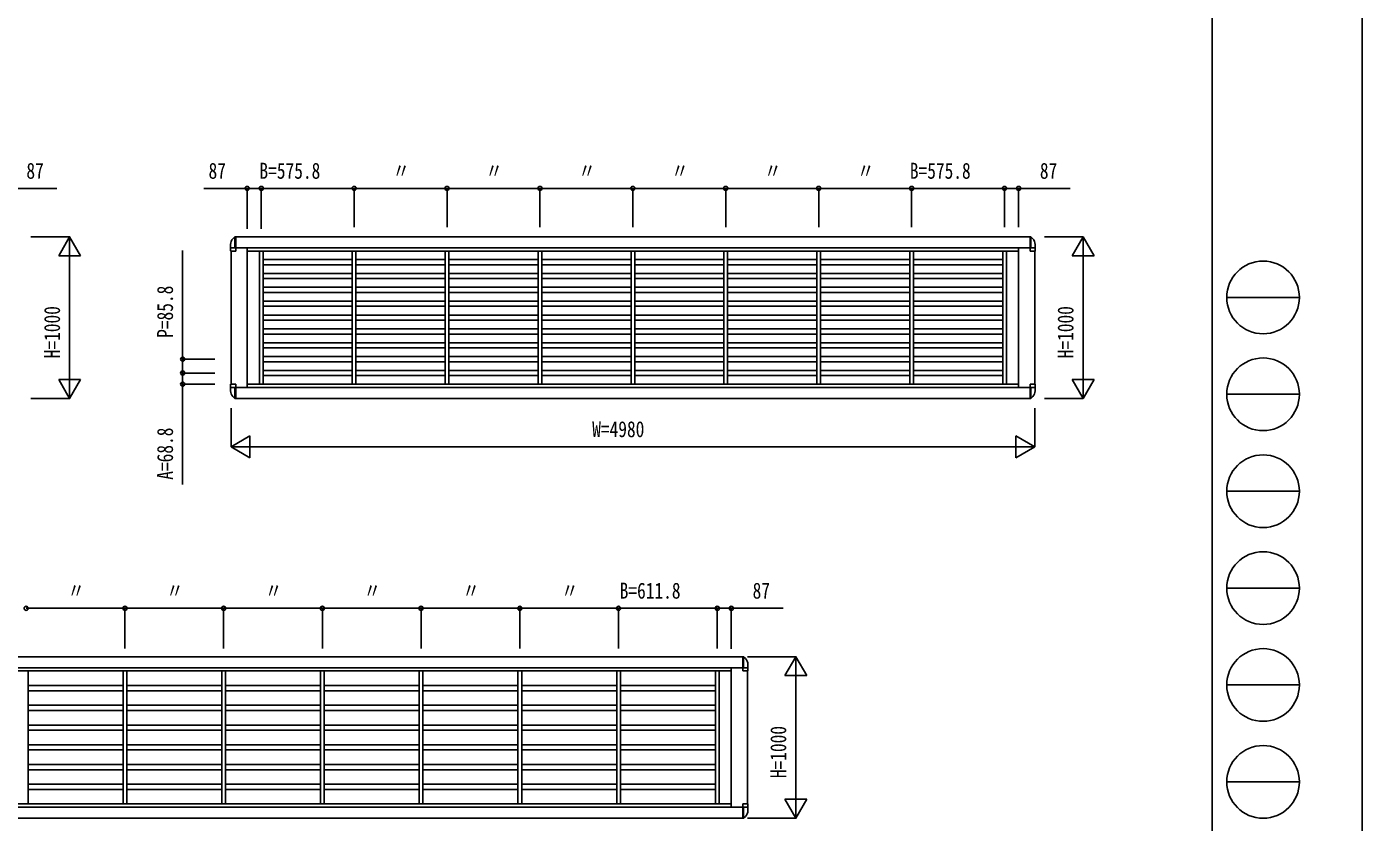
# Model space of a CAD drawing. Units: millimetres, scale not verified. Extents: x -12615 to 12615, y -8910 to 8910.
# Drawn here: x 4339 to 12615, y -5200 to -274 of the extents above; entities that cross this region are included whole.
import ezdxf
from ezdxf.enums import TextEntityAlignment as Align

# ---------------------------------------------------------------- set-up
doc = ezdxf.new("R2010")
doc.units = ezdxf.units.MM
doc.header["$LTSCALE"] = 30
for name, color, linetype in [('0-2_YKK_A1', 4, 'Continuous'), ('0-3_YKK_D', 6, 'Continuous'), ('0-4_YKK_ZWAK', 7, 'Continuous')]:
    doc.layers.add(name, color=color, linetype=linetype)
doc.styles.add('ＭＳ ゴシック', font='')
doc.styles.get('ＭＳ ゴシック').set_extended_font_data('MS Gothic')

msp = doc.modelspace()

# ---------------------------------------------------------------- linework, layer by layer
at = {"layer": '0-2_YKK_A1'}
for p, q in [((5602.56, -1621.91), (5602.56, -1662)), ((5604.56, -1643), (5634.06, -1643)), ((10587.56, -1643), (5615.06, -1643)), ((5629.06, -1574.7), (5617.2, -1586.56)), ((5634.06, -1574.7), (5629.06, -1574.7)), ((5629.06, -1574.7), (5629.06, -1643)), ((5634.06, -1663), (5634.06, -1574.7)), ((10561.36, -1575), (5634.06, -1575)), ((5705.06, -1643), (5705.06, -2507)), ((10485.06, -1643), (10485.06, -2505)), ((10556.06, -1574.7), (10561.06, -1574.7)), ((10556.06, -1663), (10556.06, -1574.7)), ((10585.56, -1643), (10556.06, -1643)), ((10561.06, -1574.7), (10561.06, -1643)), ((10561.06, -1574.7), (10572.91, -1586.56)), ((10587.56, -1621.91), (10587.56, -1662)), ((5603.56, -1663), (5634.06, -1663)), ((5605.06, -1663), (5605.06, -2487)), ((5705.06, -1663), (10485.06, -1663)), ((5780.56, -1663), (5780.56, -2487)), ((5803.56, -1663), (5803.56, -2487)), ((5803.56, -1715.8), (6356.31, -1715.8)), ((6356.31, -1663), (6356.31, -2487)), ((6379.31, -1663), (6379.31, -2487)), ((6379.31, -1715.8), (6932.06, -1715.8)), ((6932.06, -1663), (6932.06, -2487)), ((6955.06, -1663), (6955.06, -2487)), ((6955.06, -1715.8), (7507.81, -1715.8)), ((7507.81, -1663), (7507.81, -2487)), ((7530.81, -1663), (7530.81, -2487)), ((7530.81, -1715.8), (8083.56, -1715.8)), ((8083.56, -1663), (8083.56, -2487)), ((8106.56, -1663), (8106.56, -2487)), ((8106.56, -1715.8), (8659.31, -1715.8)), ((8659.31, -1663), (8659.31, -2487)), ((8682.31, -1663), (8682.31, -2487)), ((8682.31, -1715.8), (9235.06, -1715.8)), ((9235.06, -1663), (9235.06, -2487)), ((9258.06, -1663), (9258.06, -2487)), ((9258.06, -1715.8), (9810.81, -1715.8)), ((9810.81, -1663), (9810.81, -2487)), ((9833.81, -1663), (9833.81, -2487)), ((9833.81, -1715.8), (10386.56, -1715.8)), ((10386.56, -1663), (10386.56, -2487)), ((10409.56, -1663), (10409.56, -2487)), ((10556.06, -1663), (10586.56, -1663)), ((10586.56, -1663), (10556.06, -1663)), ((10585.06, -1663), (10585.06, -2487)), ((5803.56, -1747.8), (6356.31, -1747.8)), ((5803.56, -1801.6), (6356.31, -1801.6)), ((6379.31, -1747.8), (6932.06, -1747.8)), ((6379.31, -1801.6), (6932.06, -1801.6)), ((6955.06, -1747.8), (7507.81, -1747.8)), ((6955.06, -1801.6), (7507.81, -1801.6)), ((7530.81, -1747.8), (8083.56, -1747.8)), ((7530.81, -1801.6), (8083.56, -1801.6)), ((8106.56, -1747.8), (8659.31, -1747.8)), ((8106.56, -1801.6), (8659.31, -1801.6)), ((8682.31, -1747.8), (9235.06, -1747.8)), ((8682.31, -1801.6), (9235.06, -1801.6)), ((9258.06, -1747.8), (9810.81, -1747.8)), ((9258.06, -1801.6), (9810.81, -1801.6)), ((9833.81, -1747.8), (10386.56, -1747.8)), ((9833.81, -1801.6), (10386.56, -1801.6)), ((5803.56, -1833.6), (6356.31, -1833.6)), ((5803.56, -1887.4), (6356.31, -1887.4)), ((6379.31, -1833.6), (6932.06, -1833.6)), ((6379.31, -1887.4), (6932.06, -1887.4)), ((6955.06, -1833.6), (7507.81, -1833.6)), ((6955.06, -1887.4), (7507.81, -1887.4)), ((7530.81, -1833.6), (8083.56, -1833.6)), ((7530.81, -1887.4), (8083.56, -1887.4)), ((8106.56, -1833.6), (8659.31, -1833.6)), ((8106.56, -1887.4), (8659.31, -1887.4)), ((8682.31, -1833.6), (9235.06, -1833.6)), ((8682.31, -1887.4), (9235.06, -1887.4)), ((9258.06, -1833.6), (9810.81, -1833.6)), ((9258.06, -1887.4), (9810.81, -1887.4)), ((9833.81, -1833.6), (10386.56, -1833.6)), ((9833.81, -1887.4), (10386.56, -1887.4)), ((5803.56, -1919.4), (6356.31, -1919.4)), ((5803.56, -1973.2), (6356.31, -1973.2)), ((6379.31, -1919.4), (6932.06, -1919.4)), ((6379.31, -1973.2), (6932.06, -1973.2)), ((6955.06, -1919.4), (7507.81, -1919.4)), ((6955.06, -1973.2), (7507.81, -1973.2)), ((7530.81, -1919.4), (8083.56, -1919.4)), ((7530.81, -1973.2), (8083.56, -1973.2)), ((8106.56, -1919.4), (8659.31, -1919.4)), ((8106.56, -1973.2), (8659.31, -1973.2)), ((8682.31, -1919.4), (9235.06, -1919.4)), ((8682.31, -1973.2), (9235.06, -1973.2)), ((9258.06, -1919.4), (9810.81, -1919.4)), ((9258.06, -1973.2), (9810.81, -1973.2)), ((9833.81, -1919.4), (10386.56, -1919.4)), ((9833.81, -1973.2), (10386.56, -1973.2)), ((5803.56, -2005.2), (6356.31, -2005.2)), ((5803.56, -2059), (6356.31, -2059)), ((6379.31, -2005.2), (6932.06, -2005.2)), ((6379.31, -2059), (6932.06, -2059)), ((6955.06, -2005.2), (7507.81, -2005.2)), ((6955.06, -2059), (7507.81, -2059)), ((7530.81, -2005.2), (8083.56, -2005.2)), ((7530.81, -2059), (8083.56, -2059)), ((8106.56, -2005.2), (8659.31, -2005.2)), ((8106.56, -2059), (8659.31, -2059)), ((8682.31, -2005.2), (9235.06, -2005.2)), ((8682.31, -2059), (9235.06, -2059)), ((9258.06, -2005.2), (9810.81, -2005.2)), ((9258.06, -2059), (9810.81, -2059)), ((9833.81, -2005.2), (10386.56, -2005.2)), ((9833.81, -2059), (10386.56, -2059)), ((5803.56, -2091), (6356.31, -2091)), ((5803.56, -2144.8), (6356.31, -2144.8)), ((6379.31, -2091), (6932.06, -2091)), ((6379.31, -2144.8), (6932.06, -2144.8)), ((6955.06, -2091), (7507.81, -2091)), ((6955.06, -2144.8), (7507.81, -2144.8)), ((7530.81, -2091), (8083.56, -2091)), ((7530.81, -2144.8), (8083.56, -2144.8)), ((8106.56, -2091), (8659.31, -2091)), ((8106.56, -2144.8), (8659.31, -2144.8)), ((8682.31, -2091), (9235.06, -2091)), ((8682.31, -2144.8), (9235.06, -2144.8)), ((9258.06, -2091), (9810.81, -2091)), ((9258.06, -2144.8), (9810.81, -2144.8)), ((9833.81, -2091), (10386.56, -2091)), ((9833.81, -2144.8), (10386.56, -2144.8)), ((5803.56, -2176.8), (6356.31, -2176.8)), ((5803.56, -2230.6), (6356.31, -2230.6)), ((6379.31, -2176.8), (6932.06, -2176.8)), ((6379.31, -2230.6), (6932.06, -2230.6)), ((6955.06, -2176.8), (7507.81, -2176.8)), ((6955.06, -2230.6), (7507.81, -2230.6)), ((7530.81, -2176.8), (8083.56, -2176.8)), ((7530.81, -2230.6), (8083.56, -2230.6)), ((8106.56, -2176.8), (8659.31, -2176.8)), ((8106.56, -2230.6), (8659.31, -2230.6)), ((8682.31, -2176.8), (9235.06, -2176.8)), ((8682.31, -2230.6), (9235.06, -2230.6)), ((9258.06, -2176.8), (9810.81, -2176.8)), ((9258.06, -2230.6), (9810.81, -2230.6)), ((9833.81, -2176.8), (10386.56, -2176.8)), ((9833.81, -2230.6), (10386.56, -2230.6)), ((5803.56, -2262.6), (6356.31, -2262.6)), ((5803.56, -2316.4), (6356.31, -2316.4)), ((6379.31, -2262.6), (6932.06, -2262.6)), ((6379.31, -2316.4), (6932.06, -2316.4)), ((6955.06, -2262.6), (7507.81, -2262.6)), ((6955.06, -2316.4), (7507.81, -2316.4)), ((7530.81, -2262.6), (8083.56, -2262.6)), ((7530.81, -2316.4), (8083.56, -2316.4)), ((8106.56, -2262.6), (8659.31, -2262.6)), ((8106.56, -2316.4), (8659.31, -2316.4)), ((8682.31, -2262.6), (9235.06, -2262.6)), ((8682.31, -2316.4), (9235.06, -2316.4)), ((9258.06, -2262.6), (9810.81, -2262.6)), ((9258.06, -2316.4), (9810.81, -2316.4)), ((9833.81, -2262.6), (10386.56, -2262.6)), ((9833.81, -2316.4), (10386.56, -2316.4)), ((5803.56, -2348.4), (6356.31, -2348.4)), ((6379.31, -2348.4), (6932.06, -2348.4)), ((6955.06, -2348.4), (7507.81, -2348.4)), ((7530.81, -2348.4), (8083.56, -2348.4)), ((8106.56, -2348.4), (8659.31, -2348.4)), ((8682.31, -2348.4), (9235.06, -2348.4)), ((9258.06, -2348.4), (9810.81, -2348.4)), ((9833.81, -2348.4), (10386.56, -2348.4)), ((5803.56, -2402.2), (6356.31, -2402.2)), ((5803.56, -2434.2), (6356.31, -2434.2)), ((6379.31, -2402.2), (6932.06, -2402.2)), ((6379.31, -2434.2), (6932.06, -2434.2)), ((6955.06, -2402.2), (7507.81, -2402.2)), ((6955.06, -2434.2), (7507.81, -2434.2)), ((7530.81, -2402.2), (8083.56, -2402.2)), ((7530.81, -2434.2), (8083.56, -2434.2)), ((8106.56, -2402.2), (8659.31, -2402.2)), ((8106.56, -2434.2), (8659.31, -2434.2)), ((8682.31, -2402.2), (9235.06, -2402.2)), ((8682.31, -2434.2), (9235.06, -2434.2)), ((9258.06, -2402.2), (9810.81, -2402.2)), ((9258.06, -2434.2), (9810.81, -2434.2)), ((9833.81, -2402.2), (10386.56, -2402.2)), ((9833.81, -2434.2), (10386.56, -2434.2)), ((5602.56, -2528.09), (5602.56, -2488)), ((5603.56, -2487), (5634.06, -2487)), ((5604.56, -2507), (5634.06, -2507)), ((10587.56, -2507), (5615.06, -2507)), ((5629.06, -2575.3), (5617.2, -2563.44)), ((5629.06, -2575.3), (5629.06, -2507)), ((5634.06, -2487), (5634.06, -2575.3)), ((5705.06, -2487), (10485.06, -2487)), ((10556.06, -2487), (10586.56, -2487)), ((10586.56, -2487), (10556.06, -2487)), ((10556.06, -2487), (10556.06, -2575.3)), ((10585.56, -2507), (10556.06, -2507)), ((10561.06, -2575.3), (10561.06, -2507)), ((10561.06, -2575.3), (10572.91, -2563.44)), ((10587.56, -2528.09), (10587.56, -2488)), ((5634.06, -2575.3), (5629.06, -2575.3)), ((10561.36, -2575), (5634.06, -2575)), ((10556.06, -2575.3), (10561.06, -2575.3)), ((8776.06, -4175), (2954.06, -4175)), ((8776.06, -4174.7), (8781.06, -4174.7)), ((8776.06, -4263), (8776.06, -4174.7)), ((8781.06, -4174.7), (8781.06, -4243)), ((8781.06, -4174.7), (8792.91, -4186.56)), ((8776.06, -4243), (2935.06, -4243)), ((3025.06, -4263), (8705.06, -4263)), ((4347.11, -4263), (4347.11, -5087)), ((4935.89, -4263), (4935.89, -5087)), ((4958.89, -4263), (4958.89, -5087)), ((5547.67, -4263), (5547.67, -5087)), ((5570.67, -4263), (5570.67, -5087)), ((6159.45, -4263), (6159.45, -5087)), ((6182.45, -4263), (6182.45, -5087)), ((6771.23, -4263), (6771.23, -5087)), ((6794.23, -4263), (6794.23, -5087)), ((7383, -4263), (7383, -5087)), ((7406, -4263), (7406, -5087)), ((7994.78, -4263), (7994.78, -5087)), ((8017.78, -4263), (8017.78, -5087)), ((8606.56, -4263), (8606.56, -5087)), ((8629.56, -4263), (8629.56, -5087)), ((8705.06, -4243), (8705.06, -5105)), ((8805.56, -4243), (8776.06, -4243)), ((8806.56, -4263), (8776.06, -4263)), ((8805.06, -4263), (8805.06, -5087)), ((8807.56, -4221.91), (8807.56, -4262)), ((4347.11, -4353.25), (4935.89, -4353.25)), ((4347.11, -4385.25), (4935.89, -4385.25)), ((4958.89, -4353.25), (5547.67, -4353.25)), ((4958.89, -4385.25), (5547.67, -4385.25)), ((5570.67, -4353.25), (6159.45, -4353.25)), ((5570.67, -4385.25), (6159.45, -4385.25)), ((6182.45, -4353.25), (6771.23, -4353.25)), ((6182.45, -4385.25), (6771.23, -4385.25)), ((6794.23, -4353.25), (7383, -4353.25)), ((6794.23, -4385.25), (7383, -4385.25)), ((7406, -4353.25), (7994.78, -4353.25)), ((7406, -4385.25), (7994.78, -4385.25)), ((8017.78, -4353.25), (8606.56, -4353.25)), ((8017.78, -4385.25), (8606.56, -4385.25)), ((4347.11, -4475.55), (4935.89, -4475.55)), ((4347.11, -4507.55), (4935.89, -4507.55)), ((4958.89, -4475.55), (5547.67, -4475.55)), ((4958.89, -4507.55), (5547.67, -4507.55)), ((5570.67, -4475.55), (6159.45, -4475.55)), ((5570.67, -4507.55), (6159.45, -4507.55)), ((6182.45, -4475.55), (6771.23, -4475.55)), ((6182.45, -4507.55), (6771.23, -4507.55)), ((6794.23, -4475.55), (7383, -4475.55)), ((6794.23, -4507.55), (7383, -4507.55)), ((7406, -4475.55), (7994.78, -4475.55)), ((7406, -4507.55), (7994.78, -4507.55)), ((8017.78, -4475.55), (8606.56, -4475.55)), ((8017.78, -4507.55), (8606.56, -4507.55)), ((4347.11, -4597.85), (4935.89, -4597.85)), ((4347.11, -4629.85), (4935.89, -4629.85)), ((4958.89, -4597.85), (5547.67, -4597.85)), ((4958.89, -4629.85), (5547.67, -4629.85)), ((5570.67, -4597.85), (6159.45, -4597.85)), ((5570.67, -4629.85), (6159.45, -4629.85)), ((6182.45, -4597.85), (6771.23, -4597.85)), ((6182.45, -4629.85), (6771.23, -4629.85)), ((6794.23, -4597.85), (7383, -4597.85)), ((6794.23, -4629.85), (7383, -4629.85)), ((7406, -4597.85), (7994.78, -4597.85)), ((7406, -4629.85), (7994.78, -4629.85)), ((8017.78, -4597.85), (8606.56, -4597.85)), ((8017.78, -4629.85), (8606.56, -4629.85)), ((4347.11, -4720.15), (4935.89, -4720.15)), ((4347.11, -4752.15), (4935.89, -4752.15)), ((4958.89, -4720.15), (5547.67, -4720.15)), ((4958.89, -4752.15), (5547.67, -4752.15)), ((5570.67, -4720.15), (6159.45, -4720.15)), ((5570.67, -4752.15), (6159.45, -4752.15)), ((6182.45, -4720.15), (6771.23, -4720.15)), ((6182.45, -4752.15), (6771.23, -4752.15)), ((6794.23, -4720.15), (7383, -4720.15)), ((6794.23, -4752.15), (7383, -4752.15)), ((7406, -4720.15), (7994.78, -4720.15)), ((7406, -4752.15), (7994.78, -4752.15)), ((8017.78, -4720.15), (8606.56, -4720.15)), ((8017.78, -4752.15), (8606.56, -4752.15)), ((4347.11, -4842.45), (4935.89, -4842.45)), ((4347.11, -4874.45), (4935.89, -4874.45)), ((4958.89, -4842.45), (5547.67, -4842.45)), ((4958.89, -4874.45), (5547.67, -4874.45)), ((5570.67, -4842.45), (6159.45, -4842.45)), ((5570.67, -4874.45), (6159.45, -4874.45)), ((6182.45, -4842.45), (6771.23, -4842.45)), ((6182.45, -4874.45), (6771.23, -4874.45)), ((6794.23, -4842.45), (7383, -4842.45)), ((6794.23, -4874.45), (7383, -4874.45)), ((7406, -4842.45), (7994.78, -4842.45)), ((7406, -4874.45), (7994.78, -4874.45)), ((8017.78, -4842.45), (8606.56, -4842.45)), ((8017.78, -4874.45), (8606.56, -4874.45)), ((4347.11, -4964.75), (4935.89, -4964.75)), ((4958.89, -4964.75), (5547.67, -4964.75)), ((5570.67, -4964.75), (6159.45, -4964.75)), ((6182.45, -4964.75), (6771.23, -4964.75)), ((6794.23, -4964.75), (7383, -4964.75)), ((7406, -4964.75), (7994.78, -4964.75)), ((8017.78, -4964.75), (8606.56, -4964.75)), ((4347.11, -4996.75), (4935.89, -4996.75)), ((4958.89, -4996.75), (5547.67, -4996.75)), ((5570.67, -4996.75), (6159.45, -4996.75)), ((6182.45, -4996.75), (6771.23, -4996.75)), ((6794.23, -4996.75), (7383, -4996.75)), ((7406, -4996.75), (7994.78, -4996.75)), ((8017.78, -4996.75), (8606.56, -4996.75)), ((8776.06, -5107), (2935.06, -5107)), ((3025.06, -5087), (8705.06, -5087)), ((8806.56, -5087), (8776.06, -5087)), ((8776.06, -5087), (8776.06, -5175.3)), ((8805.56, -5107), (8776.06, -5107)), ((8781.06, -5175.3), (8781.06, -5107)), ((8807.56, -5128.09), (8807.56, -5088)), ((8776.06, -5175), (2954.06, -5175)), ((8776.06, -5175.3), (8781.06, -5175.3)), ((8781.06, -5175.3), (8792.91, -5163.44))]:
    msp.add_line(p, q, dxfattribs=at)
for centre, radius, start, end in [((5652.56, -1621.91), 50, 135, 180), ((10537.56, -1621.91), 50, 0, 45), ((5603.56, -1662), 1, 180, 270), ((10586.56, -1662), 1, 270, 0), ((5603.56, -2488), 1, 90, 180), ((5652.56, -2528.09), 50, 180, 225), ((10537.56, -2528.09), 50, 315, 0), ((10586.56, -2488), 1, 0, 90), ((8757.56, -4221.91), 50, 0, 45), ((8806.56, -4262), 1, 270, 0), ((8757.56, -5128.09), 50, 315, 0), ((8806.56, -5088), 1, 0, 90)]:
    msp.add_arc(centre, radius, start, end, dxfattribs=at)
at = {"layer": '0-3_YKK_D'}
for p, q in [((5705.06, -1525), (5705.06, -1274)), ((5792.06, -1525), (5792.06, -1274)), ((5792.06, -1525), (5792.06, -1274)), ((6367.81, -1275), (5792.06, -1275)), ((6367.81, -1515), (6367.81, -1274)), ((6367.81, -1515), (6367.81, -1274)), ((6943.56, -1275), (6367.81, -1275)), ((6943.56, -1515), (6943.56, -1274)), ((6943.56, -1515), (6943.56, -1274)), ((7519.31, -1275), (6943.56, -1275)), ((7519.31, -1515), (7519.31, -1274)), ((7519.31, -1515), (7519.31, -1274)), ((8095.06, -1275), (7519.31, -1275)), ((8095.06, -1515), (8095.06, -1274)), ((8095.06, -1515), (8095.06, -1274)), ((8670.81, -1275), (8095.06, -1275)), ((8670.81, -1515), (8670.81, -1274)), ((8670.81, -1515), (8670.81, -1274)), ((9246.56, -1275), (8670.81, -1275)), ((9246.56, -1515), (9246.56, -1274)), ((9246.56, -1515), (9246.56, -1274)), ((9822.31, -1275), (9246.56, -1275)), ((9822.31, -1515), (9822.31, -1274)), ((9822.31, -1515), (9822.31, -1274)), ((10398.06, -1275), (9822.31, -1275)), ((10398.06, -1515), (10398.06, -1274)), ((10398.06, -1515), (10398.06, -1274)), ((10485.06, -1515), (10485.06, -1274)), ((4365.06, -1575), (4606.06, -1575)), ((4605.06, -1575), (4537.56, -1691.91)), ((4605.06, -1575), (4672.56, -1691.91)), ((4605.06, -1575), (4605.06, -1808.83)), ((10645.06, -1575), (10886.06, -1575)), ((10885.06, -1575), (10817.56, -1691.91)), ((10885.06, -1575), (10952.56, -1691.91)), ((10885.06, -1575), (10885.06, -1808.83)), ((4537.56, -1691.91), (4672.56, -1691.91)), ((4605.06, -1710), (4605.06, -2440)), ((10817.56, -1691.91), (10952.56, -1691.91)), ((10885.06, -1710), (10885.06, -2440)), ((4605.06, -2575), (4605.06, -2341.17)), ((5504.06, -2332.4), (5304.06, -2332.4)), ((10885.06, -2575), (10885.06, -2341.17)), ((4605.06, -2575), (4537.56, -2458.09)), ((4672.56, -2458.09), (4537.56, -2458.09)), ((4605.06, -2575), (4672.56, -2458.09)), ((5504.06, -2418.2), (5304.06, -2418.2)), ((5504.06, -2418.2), (5304.06, -2418.2)), ((10885.06, -2575), (10817.56, -2458.09)), ((10952.56, -2458.09), (10817.56, -2458.09)), ((10885.06, -2575), (10952.56, -2458.09)), ((5504.06, -2487), (5304.06, -2487)), ((4365.06, -2575), (4606.06, -2575)), ((5605.06, -2635), (5605.06, -2876)), ((10585.06, -2635), (10585.06, -2876)), ((10645.06, -2575), (10886.06, -2575)), ((5605.06, -2875), (5721.97, -2807.5)), ((5721.97, -2942.5), (5721.97, -2807.5)), ((10585.06, -2875), (10468.15, -2807.5)), ((10468.15, -2807.5), (10468.15, -2942.5)), ((5605.06, -2875), (5721.97, -2942.5)), ((5605.06, -2875), (5838.89, -2875)), ((5740.06, -2875), (10450.06, -2875)), ((10585.06, -2875), (10351.23, -2875)), ((10585.06, -2875), (10468.15, -2942.5)), ((4947.39, -3875), (4335.61, -3875)), ((4947.39, -4125), (4947.39, -3874)), ((4947.39, -4125), (4947.39, -3874)), ((5559.17, -3875), (4947.39, -3875)), ((5559.17, -4125), (5559.17, -3874)), ((5559.17, -4125), (5559.17, -3874)), ((6170.95, -3875), (5559.17, -3875)), ((6170.95, -4125), (6170.95, -3874)), ((6170.95, -4125), (6170.95, -3874)), ((6782.73, -3875), (6170.95, -3875)), ((6782.73, -4125), (6782.73, -3874)), ((6782.73, -4125), (6782.73, -3874)), ((7394.5, -3875), (6782.73, -3875)), ((7394.5, -4125), (7394.5, -3874)), ((7394.5, -4125), (7394.5, -3874)), ((8006.28, -3875), (7394.5, -3875)), ((8006.28, -4125), (8006.28, -3874)), ((8006.28, -4125), (8006.28, -3874)), ((8618.06, -3875), (8006.28, -3875)), ((8618.06, -4125), (8618.06, -3874)), ((8618.06, -4125), (8618.06, -3874)), ((8705.06, -4126.66), (8705.06, -3874)), ((8806.06, -4175), (9106.06, -4175)), ((9105.06, -4175), (9037.56, -4291.91)), ((9105.06, -4175), (9172.56, -4291.91)), ((9105.06, -4175), (9105.06, -4408.83)), ((9037.56, -4291.91), (9172.56, -4291.91)), ((9105.06, -4310), (9105.06, -5040)), ((9105.06, -5175), (9105.06, -4941.17)), ((9105.06, -5175), (9037.56, -5058.09)), ((9172.56, -5058.09), (9037.56, -5058.09)), ((9105.06, -5175), (9172.56, -5058.09)), ((8806.06, -5175), (9106.06, -5175))]:
    msp.add_line(p, q, dxfattribs=at)
for points in [[(4118.06, -1275), (4205.06, -1275), (4525.46, -1275)], [(5792.06, -1275), (5705.06, -1275), (5435.66, -1275)], [(10398.06, -1275), (10485.06, -1275), (10805.46, -1275)], [(5305.06, -2418.2), (5305.06, -2332.4), (5305.06, -1659.2)], [(5305.06, -2418.2), (5305.06, -2487), (5305.06, -3109.2)], [(8618.06, -3875), (8705.06, -3875), (9025.46, -3875)]]:
    msp.add_lwpolyline(points, dxfattribs=at)
for centre in [(5705.06, -1275), (5792.06, -1275), (5792.06, -1275), (6367.81, -1275), (6367.81, -1275), (6943.56, -1275), (6943.56, -1275), (7519.31, -1275), (7519.31, -1275), (8095.06, -1275), (8095.06, -1275), (8670.81, -1275), (8670.81, -1275), (9246.56, -1275), (9246.56, -1275), (9822.31, -1275), (9822.31, -1275), (10398.06, -1275), (10398.06, -1275), (10485.06, -1275), (5305.06, -2332.4), (5305.06, -2418.2), (5305.06, -2418.2), (5305.06, -2487), (4335.61, -3875), (4335.61, -3875), (4947.39, -3875), (4947.39, -3875), (5559.17, -3875), (5559.17, -3875), (6170.95, -3875), (6170.95, -3875), (6782.73, -3875), (6782.73, -3875), (7394.5, -3875), (7394.5, -3875), (8006.28, -3875), (8006.28, -3875), (8618.06, -3875), (8618.06, -3875), (8705.06, -3875)]:
    msp.add_circle(centre, 12.75, dxfattribs=at)
at = {"layer": '0-4_YKK_ZWAK'}
for p, q in [((11685.06, 8325), (11685.06, -7575)), ((11775.06, -1950), (12225.06, -1950)), ((11775.06, -2550), (12225.06, -2550)), ((11775.06, -3150), (12225.06, -3150)), ((11775.06, -3750), (12225.06, -3750)), ((11775.06, -4350), (12225.06, -4350)), ((11775.06, -4950), (12225.06, -4950))]:
    msp.add_line(p, q, dxfattribs=at)
msp.add_lwpolyline([(-12615, -8910), (12615, -8910), (12615, 8910), (-12615, 8910)], close=True, dxfattribs=at)
for centre in [(12000.06, -1950), (12000.06, -2550), (12000.06, -3150), (12000.06, -3750), (12000.06, -4350), (12000.06, -4950)]:
    msp.add_circle(centre, 225, dxfattribs=at)

# ---------------------------------------------------------------- texts
at = {"layer": '0-3_YKK_D', "style": 'ＭＳ ゴシック', "width": 0.8}
for s, p in [('87', (4337.06, -1245)), ('87', (5465.66, -1245)), ('B=575.8', (5781.13, -1245)), ('〃', (6605.28, -1245)), ('〃', (7181.03, -1245)), ('〃', (7756.78, -1245)), ('〃', (8332.53, -1245)), ('〃', (8908.28, -1245)), ('〃', (9484.03, -1245)), ('B=575.8', (9811.38, -1245)), ('87', (10617.06, -1245)), ('W=4980', (7843.06, -2845)), ('B=611.8', (8013.37, -3845)), ('87', (8837.06, -3845)), ('〃', (4591.1, -3845)), ('〃', (5202.88, -3845)), ('〃', (5814.66, -3845)), ('〃', (6426.44, -3845)), ('〃', (7038.21, -3845)), ('〃', (7649.99, -3845))]:
    msp.add_text(s, height=98.97, dxfattribs=at).set_placement(p, align=Align.BOTTOM_LEFT)
for s, p in [('P=85.8', (5275.06, -2200.4)), ('H=1000', (4575.06, -2327)), ('H=1000', (10855.06, -2327)), ('A=68.8', (5275.06, -3079.2)), ('H=1000', (9075.06, -4927))]:
    msp.add_text(s, height=98.97, rotation=90, dxfattribs=at).set_placement(p, align=Align.BOTTOM_LEFT)

doc.saveas('drawing.dxf')
